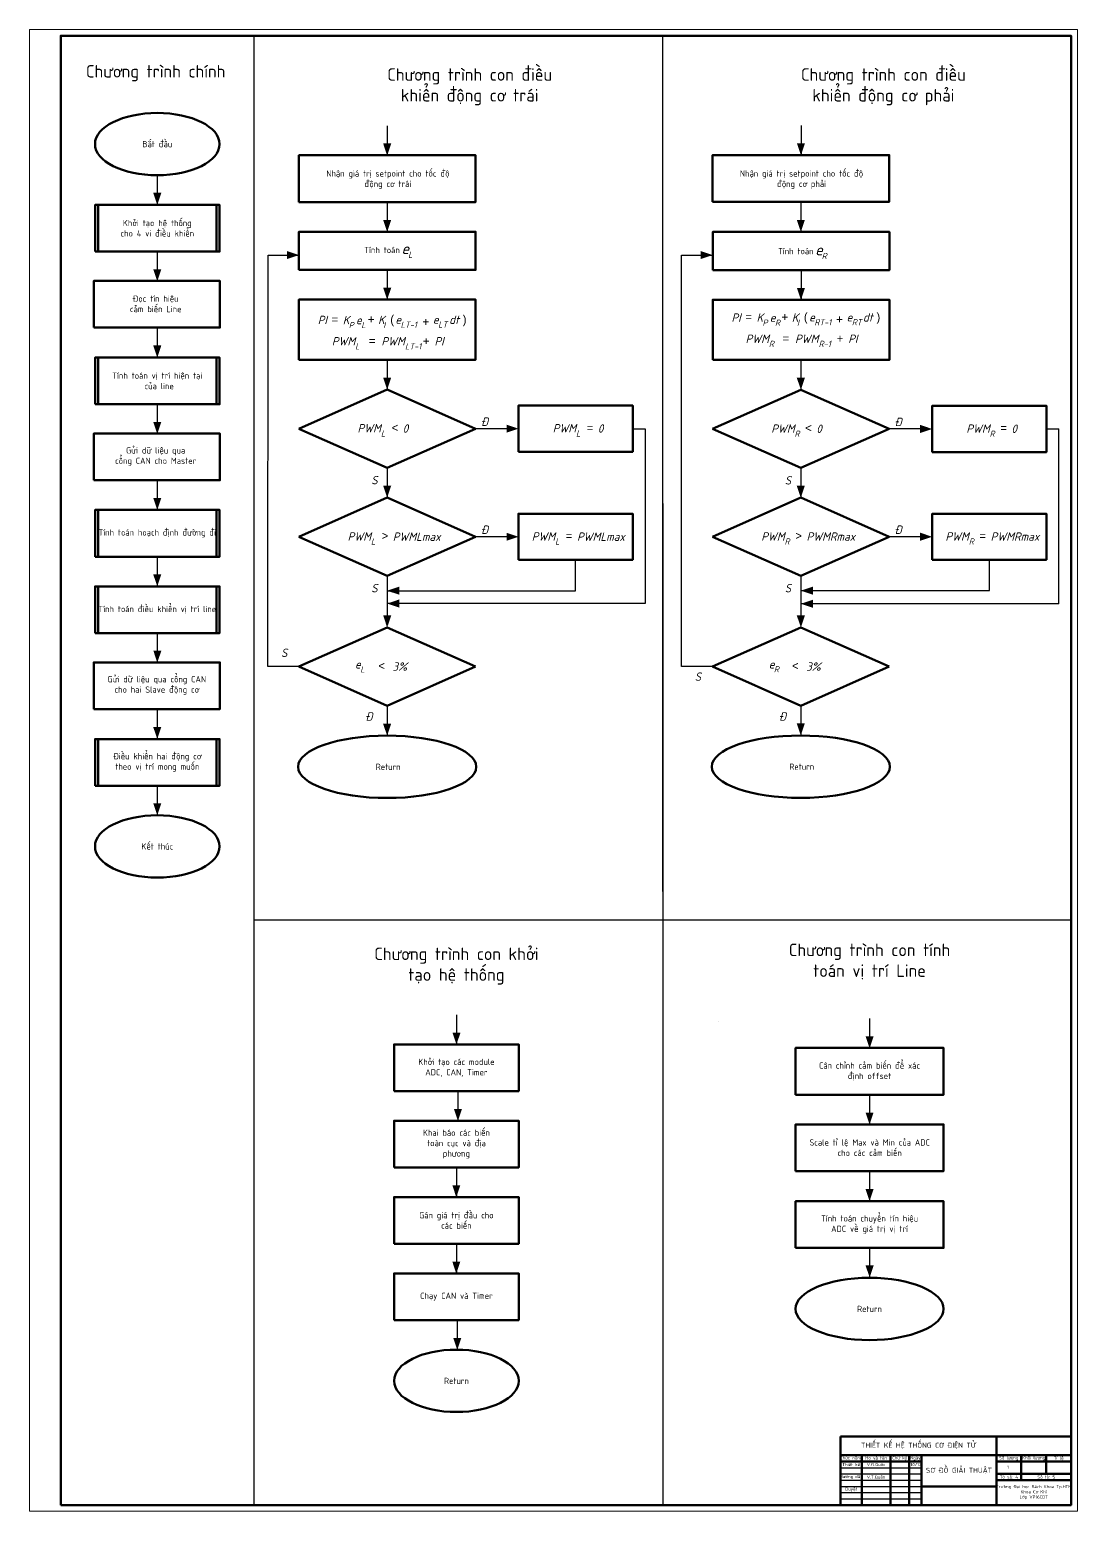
# Model space of a CAD drawing. Header units: millimetres. Extents: x 10943 to 22934, y -2424 to 1661.
# Drawn here: x 21060 to 21901, y -2424 to -1235 of the extents above; entities that cross this region are included whole.
import ezdxf

# ---------------------------------------------------------------- set-up
doc = ezdxf.new("R2010")
doc.units = ezdxf.units.MM
doc.header["$LTSCALE"] = 0.5
for name, color, linetype, lineweight in [('dam', 7, 'Continuous', 50), ('kt', 80, 'Continuous', 20), ('NetCoBan', 7, 'Continuous', 50), ('NetManh', 80, 'Continuous', 25)]:
    doc.layers.add(name, color=color, linetype=linetype, lineweight=lineweight)
doc.layers.add('manh_khungten', color=104, linetype='Continuous')
doc.styles.get("Standard").update_dxf_attribs({"font": '', "height": 3.5})
doc.styles.add('Text_2.5mm', font='', dxfattribs={"height": 2.5})
doc.styles.add('WMF-Symbol0', font='symbol.ttf')
doc.styles.add('WMF-TCVN 72840', font='')
doc.styles.get('Standard').set_extended_font_data('TCVN 7284')
doc.styles.get('Text_2.5mm').set_extended_font_data('TCVN 7284')
doc.styles.get('WMF-TCVN 72840').set_extended_font_data('TCVN 7284', italic=True)

msp = doc.modelspace()

# ---------------------------------------------------------------- linework, layer by layer
at = {"layer": 'dam', "linetype": 'Continuous'}
for p, q in [((21115, -1375.8), (21115, -1413.3)), ((21210, -1375.8), (21210, -1413.3)), ((21115, -1498.3), (21115, -1535.8)), ((21210, -1498.3), (21210, -1535.8)), ((21347, -1524), (21276.2, -1555.4)), ((21417.9, -1555.4), (21347, -1524)), ((21679.1, -1524.2), (21608.2, -1555.6)), ((21750, -1555.6), (21679.1, -1524.2)), ((21276.2, -1555.4), (21347, -1586.7)), ((21347, -1586.7), (21417.9, -1555.4)), ((21608.2, -1555.6), (21679.1, -1586.9)), ((21679.1, -1586.9), (21750, -1555.6)), ((21347, -1610.7), (21276.2, -1642.1)), ((21417.9, -1642.1), (21347, -1610.7)), ((21679.1, -1610.7), (21608.2, -1642.1)), ((21750, -1642.1), (21679.1, -1610.7)), ((21115, -1620.6), (21115, -1658.1)), ((21210, -1620.6), (21210, -1658.1)), ((21276.2, -1642.1), (21347, -1673.5)), ((21347, -1673.5), (21417.9, -1642.1)), ((21608.2, -1642.1), (21679.1, -1673.5)), ((21679.1, -1673.5), (21750, -1642.1)), ((21115, -1681.9), (21115, -1719.4)), ((21210, -1681.9), (21210, -1719.4)), ((21347, -1714.9), (21276.2, -1746.3)), ((21417.9, -1746.3), (21347, -1714.9)), ((21679.1, -1714.9), (21608.2, -1746.3)), ((21750, -1746.3), (21679.1, -1714.9)), ((21276.2, -1746.3), (21347, -1777.7)), ((21347, -1777.7), (21417.9, -1746.3)), ((21608.2, -1746.3), (21679.1, -1777.7)), ((21679.1, -1777.7), (21750, -1746.3)), ((21115, -1804.4), (21115, -1841.9)), ((21210, -1804.4), (21210, -1841.9))]:
    msp.add_line(p, q, dxfattribs=at)
at = {"layer": 'dam', "ltscale": 0.25}
msp.add_line((21836, -2419.1), (21896, -2419.1), dxfattribs=at)
at = {"layer": 'dam', "linetype": 'Continuous'}
for points in [[(21276.2, -1373.5), (21418, -1373.5), (21418, -1336), (21276.2, -1336)], [(21608.2, -1373.3), (21750, -1373.3), (21750, -1335.8), (21608.2, -1335.8)], [(21112.5, -1413.3), (21212.5, -1413.3), (21212.5, -1375.8), (21112.5, -1375.8)], [(21276.2, -1427.9), (21418, -1427.9), (21418, -1397.3), (21276.2, -1397.3)], [(21608.3, -1428.1), (21750.1, -1428.1), (21750.1, -1397.5), (21608.3, -1397.5)], [(21111.5, -1474.3), (21212.7, -1474.3), (21212.7, -1436.8), (21111.5, -1436.8)], [(21276.2, -1500), (21418, -1500), (21418, -1451.7), (21276.2, -1451.7)], [(21608.3, -1500.2), (21750.1, -1500.2), (21750.1, -1451.9), (21608.3, -1451.9)], [(21112.5, -1535.8), (21212.5, -1535.8), (21212.5, -1498.3), (21112.5, -1498.3)], [(21452.4, -1573.9), (21544.2, -1573.9), (21544.2, -1536.8), (21452.4, -1536.8)], [(21784.5, -1574.1), (21876.2, -1574.1), (21876.2, -1537), (21784.5, -1537)], [(21111.5, -1596.8), (21212.7, -1596.8), (21212.7, -1559.3), (21111.5, -1559.3)], [(21112.5, -1658.1), (21212.5, -1658.1), (21212.5, -1620.6), (21112.5, -1620.6)], [(21452.4, -1660.6), (21544.2, -1660.6), (21544.2, -1623.6), (21452.4, -1623.6)], [(21784.5, -1660.6), (21876.2, -1660.6), (21876.2, -1623.6), (21784.5, -1623.6)], [(21112.5, -1719.4), (21212.5, -1719.4), (21212.5, -1681.9), (21112.5, -1681.9)], [(21111.5, -1780.4), (21212.7, -1780.4), (21212.7, -1742.9), (21111.5, -1742.9)], [(21112.5, -1841.9), (21212.5, -1841.9), (21212.5, -1804.4), (21112.5, -1804.4)], [(21352.6, -2086.9), (21452.6, -2086.9), (21452.6, -2049.4), (21352.6, -2049.4)], [(21674.8, -2089.8), (21793.6, -2089.8), (21793.6, -2052.3), (21674.8, -2052.3)], [(21352.6, -2148.2), (21452.6, -2148.2), (21452.6, -2110.7), (21352.6, -2110.7)], [(21674.9, -2151.1), (21793.6, -2151.1), (21793.6, -2113.6), (21674.9, -2113.6)], [(21352.6, -2209.4), (21452.6, -2209.4), (21452.6, -2171.9), (21352.6, -2171.9)], [(21674.8, -2212.8), (21793.6, -2212.8), (21793.6, -2175.3), (21674.8, -2175.3)], [(21352.6, -2270.7), (21452.6, -2270.7), (21452.6, -2233.2), (21352.6, -2233.2)]]:
    msp.add_lwpolyline(points, close=True, dxfattribs=at)
for centre, major_axis, ratio in [((21162.5, -1327), (50, 0), 0.5), ((21347, -1826.7), (71.5, 0), 0.349828), ((21679, -1826.6), (71.5, 0), 0.349828), ((21162.5, -1890.6), (50, 0), 0.5), ((21734.2, -2261.7), (59.4, 0), 0.421053), ((21402.6, -2319.4), (50, 0), 0.5)]:
    msp.add_ellipse(centre, major_axis=major_axis, ratio=ratio, dxfattribs=at)
at = {"layer": 'kt'}
msp.add_lwpolyline([(21901, -2424.1), (21901, -1235.1), (21060, -1235.1), (21060, -2424.1)], close=True, dxfattribs=at)
at = {"layer": 'manh_khungten'}
for p, q in [((21711, -2389.1), (21776, -2389.1)), ((21711, -2394.1), (21776, -2394.1)), ((21711, -2399.1), (21776, -2399.1)), ((21711, -2404.1), (21776, -2404.1)), ((21711, -2409.1), (21776, -2409.1)), ((21711, -2414.1), (21776, -2414.1))]:
    msp.add_line(p, q, dxfattribs=at)
at = {"layer": 'NetCoBan'}
for p, q in [((21711, -2364.1), (21711, -2419.2)), ((21711, -2364.1), (21896, -2364.1)), ((21711, -2364.1), (21896, -2364.1)), ((21711, -2364.1), (21896, -2364.1)), ((21711, -2364.1), (21896, -2364.1)), ((21711, -2364.1), (21896, -2364.1)), ((21711, -2364.1), (21896, -2364.1)), ((21836, -2419.1), (21836, -2364.1)), ((21711, -2379.1), (21896, -2379.1)), ((21711, -2384.1), (21776, -2384.1)), ((21728, -2419.1), (21728, -2379.1)), ((21751, -2419.1), (21751, -2379.1)), ((21766, -2419.1), (21766, -2379.1)), ((21776, -2419.1), (21776, -2379.1)), ((21836, -2384.1), (21896, -2384.1)), ((21856, -2399.1), (21856, -2379.1)), ((21876, -2379.1), (21876, -2394.1)), ((21836, -2394.1), (21896, -2394.1)), ((21836, -2399.1), (21896, -2399.1)), ((21776, -2404.1), (21836, -2404.1))]:
    msp.add_line(p, q, dxfattribs=at)
msp.add_lwpolyline([(21085, -2419.1), (21085, -1240.1), (21896, -1240.1), (21896, -2419.1)], close=True, dxfattribs=at)
at = {"layer": 'NetManh', "ltscale": 0.25}
for p, q in [((21085, -1240.1), (21240, -1240.1)), ((21240, -1240.1), (21240, -2419.1)), ((21568.2, -1926.7), (21568.2, -1240.1)), ((21251.3, -1746.3), (21251.4, -1416)), ((21583.4, -1746.3), (21583.4, -1416)), ((21544.2, -1555.4), (21554.2, -1555.4)), ((21554.2, -1555.4), (21554.2, -1695.7)), ((21876.2, -1555.6), (21886.2, -1555.6)), ((21886.2, -1695.9), (21886.2, -1555.6)), ((21568.2, -1615.4), (21568.2, -1926.7)), ((21498.3, -1685.4), (21498.3, -1660.6)), ((21830.4, -1685.3), (21830.4, -1660.6)), ((21347, -1685.4), (21498.3, -1685.4)), ((21679.1, -1685.3), (21830.4, -1685.3)), ((21554.2, -1695.7), (21347, -1695.7)), ((21886.2, -1695.9), (21679.1, -1695.9)), ((21568.2, -1926.7), (21568.2, -2419.1)), ((21240, -1949.6), (21896, -1949.6))]:
    msp.add_line(p, q, dxfattribs=at)
at = {"layer": 'NetManh'}
for p, q in [((21347.1, -1312.3), (21347.1, -1336)), ((21679.2, -1312.1), (21679.2, -1335.8)), ((21347.1, -1373.5), (21347.1, -1397.3)), ((21679.1, -1373.5), (21679.1, -1397.3)), ((21251.4, -1416), (21276.2, -1416)), ((21583.4, -1416), (21608.2, -1416)), ((21347.1, -1427.9), (21347.1, -1451.7)), ((21679.2, -1428.1), (21679.2, -1451.9)), ((21347.1, -1500), (21347.1, -1523.8)), ((21679.1, -1500.2), (21679.1, -1524)), ((21442.8, -1555.4), (21417.9, -1555.4)), ((21774.8, -1555.6), (21750, -1555.6)), ((21347.1, -1586.8), (21347.1, -1610.5)), ((21679.1, -1586.9), (21679.1, -1610.7)), ((21679.1, -1586.9), (21679.1, -1610.7)), ((21442.8, -1642.1), (21417.9, -1642.1)), ((21774.8, -1642.1), (21750, -1642.1)), ((21347, -1673.5), (21347, -1705.2)), ((21679.1, -1673.5), (21679.1, -1705.2)), ((21276.2, -1746.3), (21251.3, -1746.3)), ((21608.2, -1746.3), (21583.4, -1746.3)), ((21347, -1777.7), (21347, -1801.4)), ((21679.1, -1777.7), (21679.1, -1801.4)), ((21402.7, -2025.7), (21402.7, -2049.4)), ((21734.3, -2028.6), (21734.3, -2052.3))]:
    msp.add_line(p, q, dxfattribs=at)
at = {"layer": 'NetManh', "linetype": 'Continuous'}
for p, q in [((21162.4, -1352), (21162.5, -1375.8)), ((21162.4, -1413.3), (21162.5, -1437)), ((21162.4, -1474.5), (21162.5, -1498.3)), ((21162.5, -1535.8), (21162.5, -1559.5)), ((21162.5, -1596.9), (21162.5, -1620.6)), ((21162.5, -1658.1), (21162.5, -1681.9)), ((21162.5, -1719.4), (21162.5, -1743.1)), ((21162.4, -1780.6), (21162.5, -1804.4)), ((21162.5, -1841.9), (21162.5, -1865.6)), ((21403.7, -2086.9), (21403.8, -2110.7)), ((21734.2, -2089.8), (21734.3, -2113.6)), ((21402.6, -2148.2), (21402.6, -2171.9)), ((21734.2, -2151.3), (21734.3, -2175.1)), ((21402.6, -2209.4), (21402.6, -2233.2)), ((21734.2, -2212.8), (21734.3, -2236.5)), ((21403.3, -2270.7), (21403.3, -2294.4))]:
    msp.add_line(p, q, dxfattribs=at)
for points in [[(21350.3, -1326.5), (21347, -1336.2), (21343.8, -1326.5)], [(21682.4, -1326.3), (21679.1, -1336), (21675.9, -1326.3)], [(21165.7, -1366.1), (21162.5, -1375.8), (21159.2, -1366.1)], [(21350.3, -1387.8), (21347, -1397.5), (21343.8, -1387.8)], [(21682.3, -1387.8), (21679.1, -1397.5), (21675.8, -1387.8)], [(21266.5, -1412.8), (21276.2, -1416), (21266.5, -1419.3)], [(21598.6, -1412.8), (21608.2, -1416), (21598.6, -1419.3)], [(21165.7, -1427.4), (21162.5, -1437), (21159.2, -1427.4)], [(21350.3, -1442.2), (21347, -1451.9), (21343.8, -1442.2)], [(21682.4, -1442.4), (21679.1, -1452.1), (21675.9, -1442.4)], [(21165.7, -1488.6), (21162.5, -1498.3), (21159.2, -1488.6)], [(21350.3, -1514.3), (21347, -1524), (21343.8, -1514.3)], [(21682.3, -1514.5), (21679.1, -1524.2), (21675.8, -1514.5)], [(21165.7, -1549.9), (21162.5, -1559.5), (21159.2, -1549.9)], [(21442.8, -1552.1), (21452.4, -1555.4), (21442.8, -1558.6)], [(21774.8, -1552.3), (21784.5, -1555.6), (21774.8, -1558.8)], [(21350.3, -1601), (21347, -1610.7), (21343.8, -1601)], [(21682.2, -1601.2), (21679, -1610.9), (21675.8, -1601.2)], [(21165.7, -1610.9), (21162.5, -1620.6), (21159.2, -1610.9)], [(21442.8, -1638.9), (21452.4, -1642.1), (21442.8, -1645.3)], [(21774.8, -1638.8), (21784.5, -1642.1), (21774.8, -1645.3)], [(21165.7, -1672.2), (21162.5, -1681.9), (21159.2, -1672.2)], [(21356.7, -1688.6), (21347, -1685.4), (21356.7, -1682.1)], [(21688.8, -1688.6), (21679.1, -1685.3), (21688.8, -1682.1)], [(21356.7, -1698.9), (21347, -1695.7), (21356.7, -1692.4)], [(21688.8, -1699.1), (21679.1, -1695.9), (21688.8, -1692.6)], [(21350.3, -1705.2), (21347, -1714.9), (21343.8, -1705.2)], [(21682.3, -1705.2), (21679.1, -1714.9), (21675.8, -1705.2)], [(21165.8, -1733.4), (21162.5, -1743.1), (21159.3, -1733.4)], [(21165.7, -1794.7), (21162.5, -1804.4), (21159.2, -1794.7)], [(21350.2, -1792), (21347, -1801.7), (21343.7, -1792)], [(21682.2, -1791.9), (21679, -1801.6), (21675.8, -1791.9)], [(21165.7, -1855.9), (21162.5, -1865.6), (21159.2, -1855.9)], [(21405.9, -2039.9), (21402.6, -2049.6), (21399.4, -2039.9)], [(21737.5, -2042.9), (21734.3, -2052.6), (21731, -2042.9)], [(21407.1, -2101.2), (21403.8, -2110.9), (21400.6, -2101.2)], [(21737.4, -2104.1), (21734.2, -2113.8), (21731, -2104.1)], [(21405.7, -2162.4), (21402.5, -2172.1), (21399.3, -2162.4)], [(21737.4, -2165.6), (21734.2, -2175.3), (21731, -2165.6)], [(21405.7, -2223.7), (21402.5, -2233.4), (21399.3, -2223.7)], [(21737.5, -2226.8), (21734.3, -2236.5), (21731, -2226.8)], [(21406.5, -2284.9), (21403.3, -2294.6), (21400, -2284.9)]]:
    msp.add_solid(points, dxfattribs=at)

# ---------------------------------------------------------------- texts
at = {"color": 7, "lineweight": 0}
for s, height, style, p in [('e', 8.73, 'WMF-TCVN 72840', (21358.6, -1415.3)), ('L', 5.04, 'WMF-TCVN 72840', (21363.8, -1418.4)), ('e', 8.73, 'WMF-TCVN 72840', (21690.6, -1416.2)), ('R', 5.04, 'WMF-TCVN 72840', (21695.8, -1419.3)), ('(', 6.75, 'WMF-Symbol0', (21681.5, -1469.1)), (')', 6.75, 'WMF-Symbol0', (21739.8, -1469.1)), ('PI', 6.75, 'WMF-TCVN 72840', (21291.3, -1471.5)), ('=', 6.75, 'WMF-Symbol0', (21302.4, -1471)), ('K', 6.75, 'WMF-TCVN 72840', (21311.4, -1471.6)), ('P', 5, 'WMF-TCVN 72840', (21316.2, -1474.7)), ('e', 6.75, 'WMF-TCVN 72840', (21322, -1471.6)), ('L', 5, 'WMF-TCVN 72840', (21326.2, -1474.7)), ('+', 6.75, 'WMF-Symbol0', (21331.5, -1471)), ('K', 6.75, 'WMF-TCVN 72840', (21339.7, -1471.5)), ('I', 5, 'WMF-TCVN 72840', (21343.9, -1474.6)), ('(', 6.75, 'WMF-Symbol0', (21349.5, -1471.1)), ('e', 6.75, 'WMF-TCVN 72840', (21353.6, -1471.2)), ('LT-1', 5, 'WMF-TCVN 72840', (21357.8, -1474.4)), ('+', 6.75, 'WMF-Symbol0', (21375.4, -1472.9)), ('e', 6.75, 'WMF-TCVN 72840', (21383.7, -1471.2)), ('LT', 5, 'WMF-TCVN 72840', (21387.9, -1474.3)), ('dt', 6.75, 'WMF-TCVN 72840', (21396.8, -1471.3)), (')', 6.75, 'WMF-Symbol0', (21407.7, -1471.1)), ('PI', 6.75, 'WMF-TCVN 72840', (21623.4, -1469.6)), ('=', 6.75, 'WMF-Symbol0', (21634.5, -1469.1)), ('K', 6.75, 'WMF-TCVN 72840', (21643.5, -1469.6)), ('P', 5, 'WMF-TCVN 72840', (21648.3, -1472.8)), ('e', 6.75, 'WMF-TCVN 72840', (21654.1, -1469.6)), ('R', 5, 'WMF-TCVN 72840', (21658.3, -1472.8)), ('+', 6.75, 'WMF-Symbol0', (21663.6, -1469.1)), ('K', 6.75, 'WMF-TCVN 72840', (21671.8, -1469.6)), ('I', 5, 'WMF-TCVN 72840', (21676, -1472.7)), ('e', 6.75, 'WMF-TCVN 72840', (21685.7, -1469.3)), ('RT-1', 5, 'WMF-TCVN 72840', (21689.9, -1472.5)), ('+', 6.75, 'WMF-Symbol0', (21707.5, -1471)), ('e', 6.75, 'WMF-TCVN 72840', (21715.8, -1469.3)), ('RT', 5, 'WMF-TCVN 72840', (21720, -1472.4)), ('dt', 6.75, 'WMF-TCVN 72840', (21728.9, -1469.4)), ('PWM', 6.75, 'WMF-TCVN 72840', (21302.6, -1488.6)), ('=', 6.75, 'WMF-Symbol0', (21332.3, -1488.2)), ('PWM', 6.75, 'WMF-TCVN 72840', (21342.4, -1488.6)), ('+', 6.75, 'WMF-Symbol0', (21375.7, -1488.4)), ('PI', 6.75, 'WMF-TCVN 72840', (21385, -1488.6)), ('PWM', 6.75, 'WMF-TCVN 72840', (21634.7, -1486.6)), ('R', 5, 'WMF-TCVN 72840', (21653.4, -1489.8)), ('=', 6.75, 'WMF-Symbol0', (21664.4, -1486.2)), ('PWM', 6.75, 'WMF-TCVN 72840', (21674.4, -1486.6)), ('R-1', 5, 'WMF-TCVN 72840', (21693.4, -1489.8)), ('+', 6.75, 'WMF-Symbol0', (21707.8, -1486.4)), ('PI', 6.75, 'WMF-TCVN 72840', (21717.1, -1486.6)), ('L', 5, 'WMF-TCVN 72840', (21321.3, -1491.8)), ('LT-1', 5, 'WMF-TCVN 72840', (21361.3, -1491.8)), ('PWM', 6.75, 'WMF-TCVN 72840', (21323.2, -1558.4)), ('L', 5, 'WMF-TCVN 72840', (21342, -1561.7)), ('<', 6.75, 'WMF-Symbol0', (21350.6, -1557.9)), ('0', 6.75, 'WMF-TCVN 72840', (21359.5, -1558.6)), ('Đ', 6.75, 'WMF-TCVN 72840', (21422.2, -1553.1)), ('PWM', 6.75, 'WMF-TCVN 72840', (21479.9, -1558.4)), ('L', 5, 'WMF-TCVN 72840', (21498.6, -1561.7)), ('=', 6.75, 'WMF-Symbol0', (21507.2, -1557.9)), ('0', 6.75, 'WMF-TCVN 72840', (21516.1, -1558.6)), ('PWM', 6.75, 'WMF-TCVN 72840', (21655.3, -1558.7)), ('R', 5, 'WMF-TCVN 72840', (21674, -1561.9)), ('<', 6.75, 'WMF-Symbol0', (21682.6, -1558.1)), ('0', 6.75, 'WMF-TCVN 72840', (21691.5, -1558.8)), ('Đ', 6.75, 'WMF-TCVN 72840', (21754.2, -1553.3)), ('PWM', 6.75, 'WMF-TCVN 72840', (21811.9, -1558.7)), ('R', 5, 'WMF-TCVN 72840', (21830.6, -1561.9)), ('=', 6.75, 'WMF-Symbol0', (21839.2, -1558.1)), ('0', 6.75, 'WMF-TCVN 72840', (21848.1, -1558.8)), ('S', 6.75, 'WMF-TCVN 72840', (21334.2, -1600)), ('S', 6.75, 'WMF-TCVN 72840', (21666.2, -1600.2)), ('PWM', 6.75, 'WMF-TCVN 72840', (21315.3, -1645.2)), ('>', 6.75, 'WMF-Symbol0', (21342.6, -1644.6)), ('PWMLmax', 6.75, 'WMF-TCVN 72840', (21351.5, -1645.4)), ('Đ', 6.75, 'WMF-TCVN 72840', (21422.2, -1639.8)), ('PWM', 6.75, 'WMF-TCVN 72840', (21463.1, -1645.2)), ('=', 6.75, 'WMF-Symbol0', (21490.4, -1644.6)), ('PWMLmax', 6.75, 'WMF-TCVN 72840', (21499.4, -1645.4)), ('PWM', 6.75, 'WMF-TCVN 72840', (21647.3, -1645.2)), ('>', 6.75, 'WMF-Symbol0', (21674.6, -1644.6)), ('PWMRmax', 6.75, 'WMF-TCVN 72840', (21683.6, -1645.3)), ('Đ', 6.75, 'WMF-TCVN 72840', (21754.2, -1639.8)), ('PWM', 6.75, 'WMF-TCVN 72840', (21795.1, -1645.2)), ('=', 6.75, 'WMF-Symbol0', (21822.4, -1644.6)), ('PWMRmax', 6.75, 'WMF-TCVN 72840', (21831.4, -1645.3)), ('L', 5, 'WMF-TCVN 72840', (21334, -1648.4)), ('L', 5, 'WMF-TCVN 72840', (21481.8, -1648.4)), ('R', 5, 'WMF-TCVN 72840', (21666, -1648.4)), ('R', 5, 'WMF-TCVN 72840', (21813.9, -1648.4)), ('S', 6.75, 'WMF-TCVN 72840', (21334.2, -1686.7)), ('S', 6.75, 'WMF-TCVN 72840', (21666.2, -1686.7)), ('S', 6.75, 'WMF-TCVN 72840', (21261.8, -1738.6)), ('e', 6.75, 'WMF-TCVN 72840', (21321.2, -1747.8)), ('L', 5, 'WMF-TCVN 72840', (21325.4, -1751)), ('<', 6.75, 'WMF-Symbol0', (21340, -1749)), ('3%%%', 6.75, 'WMF-TCVN 72840', (21351.3, -1749.6)), ('e', 6.75, 'WMF-TCVN 72840', (21653.3, -1747.8)), ('R', 5, 'WMF-TCVN 72840', (21657.4, -1750.9)), ('<', 6.75, 'WMF-Symbol0', (21672, -1749)), ('3%%%', 6.75, 'WMF-TCVN 72840', (21683.3, -1749.6)), ('S', 6.75, 'WMF-TCVN 72840', (21593.9, -1757.7)), ('Đ', 6.75, 'WMF-TCVN 72840', (21329.4, -1789.7)), ('Đ', 6.75, 'WMF-TCVN 72840', (21661.4, -1789.7))]:
    msp.add_text(s, height=height, dxfattribs=dict(at, style=style)).set_placement(p)
at = {"char_height": 5, "width": 100, "attachment_point": 5}
for s, insert in [('{\\C7;Bắt đầu}', (21162.5, -1327)), ('{\\C7;Nhận giá trị setpoint cho tốc độ động cơ trái }', (21347.6, -1355.5)), ('{\\C7;Nhận giá trị setpoint cho tốc độ động cơ phải}', (21679.6, -1355.5)), ('{\\C7;Khởi tạo hệ thống ^Jcho 4 vi điều khiển}', (21162.5, -1394.5)), ('{\\C7;  Tính toán     }', (21339.8, -1412)), ('{\\C7;  Tính toán     }', (21671.9, -1412.9)), ('{\\C7;Đọc tín hiệu \\Pcảm biến Line}', (21161.2, -1455.2)), ('\\A1;{\\C7;Tính toán vị trí hiện tại^J của line}', (21162.5, -1517)), ('{\\C7;Gửi dữ liệu qua \\Pcổng CAN cho Master}', (21161.2, -1577.7)), ('{\\C7;Tính toán hoạch định đường đi }', (21162.5, -1639.4)), ('{\\C7;Tính toán điều khiển vị trí line}', (21162.5, -1700.6)), ('{\\C7;Gửi dữ liệu qua cổng CAN \\Pcho hai Slave động cơ}', (21162.1, -1761.3)), ('{\\C7;Điều khiển hai động cơ^Jtheo vị trí mong muốn}', (21162.5, -1823.1)), ('{\\C7;Return}', (21347.8, -1826.7)), ('{\\C7;Return}', (21679.8, -1826.6)), ('{\\fTCVN 7284|b0|i0|c0|p34;\\C7;Kết thúc}', (21162.5, -1890.6)), ('{\\C7;Khởi tạo các module \\PADC, CAN, Timer}', (21402.6, -2068.2)), ('{\\C7;Cân chỉnh cảm biến để xác \\Pđịnh offset}', (21734.2, -2071.1)), ('{\\fTCVN 7284|b0|i0|c0|p34;\\C7;Khai báo các biến \\Ptoàn cục và địa \\Pphương}', (21402.6, -2129.4)), ('{\\C7;Scale tỉ lệ Max và Min của ADC cho các cảm biến}', (21734.3, -2132.3)), ('{\\fTCVN 7284|b0|i0|c0|p34;\\C7;Gán giá trị đầu cho \\Pcác biến}', (21402.6, -2190.7)), ('{\\fTCVN 7284|b0|i0|c0|p34;\\C7;Tính toán chuyển tín hiệu \\PADC về giá trị vị trí}', (21734.2, -2194)), ('{\\C7;Chạy CAN và Timer}', (21402.6, -2251.9)), ('{\\C7;Return}', (21734.2, -2261.7)), ('{\\C7;Return}', (21402.6, -2319.4))]:
    msp.add_mtext(s, dxfattribs=dict(at, insert=insert))
at = {"layer": 'dam', "char_height": 10, "width": 134.056, "attachment_point": 5}
for s, insert in [('{\\C7;Chương trình chính}', (21161.2, -1270.1)), ('{\\C7;Chương trình con điều khiển động cơ trái}', (21413.2, -1281)), ('{\\C7;Chương trình con điều khiển động cơ phải}', (21745.3, -1281)), ('{\\fTCVN 7284|b0|i0|c0|p34;\\C7;Chương trình con khởi tạo hệ thống}', (21402.6, -1986.6)), ('{\\C7;Chương trình con tính toán vị trí Line}', (21734.2, -1983))]:
    msp.add_mtext(s, dxfattribs=dict(at, insert=insert))
at = {"layer": 'NetCoBan', "char_height": 4, "attachment_point": 5}
for s, insert, width in [('THIẾT KẾ HỆ THỐNG CƠ ĐIỆN TỬ', (21773.5, -2371.5), 125.493), ('{\\fTCVN 7284|b0|i0|c0|p34;SƠ ĐỒ GIẢI THUẬT}', (21806, -2391.6), 64.249)]:
    msp.add_mtext(s, dxfattribs=dict(at, insert=insert, width=width))
at = {"layer": 'NetManh', "ltscale": 0.25, "insert": (21613.1, -2030.6), "char_height": 0.2, "attachment_point": 2, "style": 'WMF-TCVN 72840'}
msp.add_mtext_dynamic_manual_height_columns('ojojojjf', width=74.297, gutter_width=1, heights=[0], dxfattribs=at)
at = {"layer": 'NetManh', "ltscale": 0.35, "char_height": 2.5, "attachment_point": 5}
for s, insert in [('Chức năng', (21719.5, -2381.6)), ('Thiết kế', (21719.5, -2386.6)), ('Họ và tên', (21739.5, -2381.6)), ('Chữ ký', (21758.5, -2381.6)), ('Ngày', (21771, -2381.6)), ('Hướng dẫn', (21719.5, -2396.6)), ('Duyệt', (21719.5, -2406.6))]:
    msp.add_mtext(s, dxfattribs=dict(at, insert=insert))
for s, insert, width in [('\\pxi-3,l4,t4;V.Đ.Quốc', (21738.2, -2386.6), 25.753), ('\\A1;\\pxi-3,l4,t4;10/12', (21770.2, -2386.6), 13.885), ('\\pxi-3,l4,t4;V.T.Quân', (21738.2, -2396.6), 25.753)]:
    msp.add_mtext(s, dxfattribs=dict(at, insert=insert, width=width))
at = {"layer": 'NetManh', "ltscale": 0.35, "char_height": 2.5, "attachment_point": 5, "style": 'Text_2.5mm'}
for s, insert in [('Số lượng', (21846, -2381.6)), ('Khối lượng', (21866, -2381.6)), ('Tỉ lệ', (21886, -2381.6))]:
    msp.add_mtext(s, dxfattribs=dict(at, insert=insert))
for s, insert, width in [('1', (21845.2, -2388.7), 12.776), ('{\\fTCVN 7284|b0|i0|c163|p34;Tờ số:} 4{\\fTCVN 7284|b0|i0|c163|p34; }', (21846, -2396.6), 18.698), ('{\\fTCVN 7284|b0|i0|c163|p34;Số tờ:} 5{\\fTCVN 7284|b0|i1|c163|p34; }', (21876, -2396.6), 20.906), ('{\\fTCVN 7284|b0|i0|c163|p34;Trường Đại học Bách Khoa Tp.HCM\\PKhoa Cơ Khí\\PLớp }VP16CDT{\\fTCVN 7284|b0|i0|c163|p34;\\P }', (21866, -2410.9), 59.299)]:
    msp.add_mtext(s, dxfattribs=dict(at, insert=insert, width=width))

doc.saveas('drawing.dxf')
